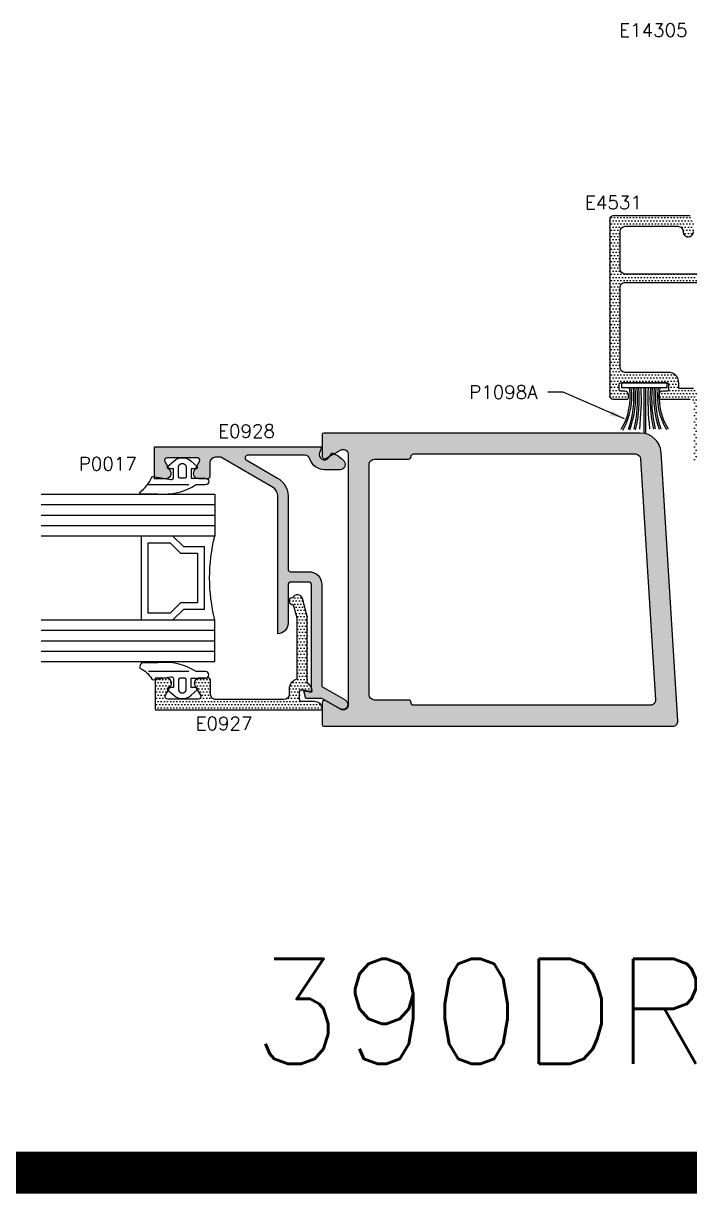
# Model space of a CAD drawing. Extents: x 0 to 139, y 0 to 39.
# Drawn here: x 45.44 to 49.42, y 26.83 to 33.82 of the extents above; entities that cross this region are included whole.
import ezdxf

# ---------------------------------------------------------------- set-up
doc = ezdxf.new("R2010")
doc.units = 0
doc.header["$MEASUREMENT"] = 0
for name, color, linetype in [('R-ANNO-TEXT', 6, 'CONTINUOUS'), ('R-DET1', 4, 'CONTINUOUS'), ('R-DET2', 2, 'CONTINUOUS'), ('R-OTLN', 1, 'CONTINUOUS'), ('R-PAT1', 5, 'CONTINUOUS'), ('TITLE', 7, 'CONTINUOUS')]:
    doc.layers.add(name, color=color, linetype=linetype)
doc.styles.get("Standard").update_dxf_attribs({"font": 'simplex'})
doc.dimstyles.new('1X', dxfattribs={"dimtxt": 0.08, "dimasz": 0.09, "dimexe": 0.0625, "dimexo": 0.0625, "dimgap": 0.0625, "dimtad": 0, "dimdec": 5, "dimzin": 4, "dimtxsty": 'STANDARD', "dimcen": 0, "dimazin": 3, "dimtfac": 1, "dimtdec": 5, "dimtofl": 0, "dimtmove": 0, "dimatfit": 3, "dimtolj": 1, "dimtzin": 0})
pattern_1 = [(0, (45.02329678734584, 26.39601527566817), (0.009375, 0.01875), [0, -0.01875])]

msp = doc.modelspace()

# ---------------------------------------------------------------- hatches: boundary and pattern name
at = {"layer": 'R-PAT1'}
h = msp.add_hatch(dxfattribs=at)
h.set_pattern_fill('DOTS', color=256, scale=0.3, style=0)
h.set_pattern_definition([(0, (45.06878001624661, 26.39601527566817), (0.009375, 0.01875), [0, -0.01875])])
edge = h.paths.add_edge_path()
edge.add_arc((49.24052540963394, 31.5840178124211), 0.008000000000002672, 180.0000000000509, 270.0000000000509)
edge.add_line((49.24052540963395, 31.5760178124211), (49.41952540963395, 31.5760178124211))
edge.add_arc((49.41952540963394, 31.5560178124211), 0.02000000000000313, -2.029310053330846e-11, 89.9999999999797, ccw=False)
edge.add_line((49.43952540963394, 31.55601781242109), (49.43952540963394, 31.21055551484707))
edge.add_arc((49.44752540963395, 31.21055551484707), 0.008000000000002672, 179.9999999999491, 286.8550928569553)
edge.add_arc((49.43645821772758, 31.24708484213629), 0.04616902525473057, 286.8550928569733, 356.190101886297)
edge.add_line((49.48252520963395, 31.2440170824211), (49.62852538963394, 31.2440170824211))
edge.add_arc((49.62852512942391, 31.2750173626304), 0.03100028021039731, 270.0004809290877, 359.9997223780094)
edge.add_line((49.65952540963394, 31.27501721242109), (49.65952540963394, 31.29401822242109))
edge.add_arc((49.64452542463394, 31.29401823952838), 0.01499998500001264, 359.9999346548875, 519.645625193592)
edge.add_arc((49.62296157563342, 31.3020182224211), 0.008000000000007505, 269.9999999999491, 339.6456251935448, ccw=False)
edge.add_line((49.62296157563341, 31.29401822242109), (49.50152540963394, 31.29401822242109))
edge.add_line((49.50152540963394, 31.29401822242109), (49.50152540963394, 31.5760178124211))
edge.add_arc((49.43952489749892, 31.57601760028782), 0.06200051213538468, 0.0001960361456130359, 89.99952672688634)
edge.add_line((49.43952540963394, 31.63801811242109), (49.35252540963394, 31.63801811242109))
edge.add_line((49.35252540963394, 31.63801811242109), (49.35252540963394, 31.67301791242109))
edge.add_arc((49.29052472678619, 31.6730175295749), 0.06200068284893485, 0.0003537940163565418, 89.99946138148057)
edge.add_line((49.29052530963394, 31.7350182124211), (49.03252540963395, 31.7350182124211))
edge.add_arc((49.03252540963339, 31.76601821242071), 0.03099999999961511, 179.9998151741935, 270.0000000010243, ccw=False)
edge.add_line((49.00152540963394, 31.7660183124211), (49.00152540963394, 32.24101681242109))
edge.add_arc((49.03252182511804, 32.2410203969256), 0.03099641569135755, 89.9935589954282, 180.0066258299757, ccw=False)
edge.add_line((49.03252530963394, 32.2720168124211), (49.59652533963394, 32.2720168124211))
edge.add_arc((49.59652533963393, 32.2640168124211), 0.008000000000002672, -5.0874859880423173e-11, 89.99999999994913, ccw=False)
edge.add_line((49.60452533963394, 32.26401681242109), (49.60452533963394, 32.26033247122747))
edge.add_arc((49.61252533963394, 32.26033247122747), 0.008000000000002672, 180, 315.0001474841673)
edge.add_line((49.61818220844464, 32.25467563153921), (49.66017617313393, 32.29666981242109))
edge.add_arc((49.64967765662544, 32.30716969913524), 0.01484811334443548, 314.9962612870704, 450.0050897137)
edge.add_line((49.64967633763395, 32.32201781242109), (49.03252530963394, 32.32201781242109))
edge.add_arc((49.03252530963394, 32.35301781242109), 0.0309999999999917, 180, 270, ccw=False)
edge.add_line((49.00152530963395, 32.35301781242109), (49.00152530963395, 32.5760178124211))
edge.add_arc((49.03252530963394, 32.5760178124211), 0.0309999999999917, 90, 180, ccw=False)
edge.add_line((49.03252530963394, 32.60701781242109), (49.34652530963395, 32.60701781242109))
edge.add_arc((49.34651445395131, 32.57599160448483), 0.03102620983539825, -1.7967394697524242, 89.97995292319172, ccw=False)
edge.add_arc((49.40852540963395, 32.57501881242109), 0.03099999999999881, 179.9999999999869, 269.9999999999869)
edge.add_arc((49.40852540963394, 32.57501881242109), 0.03100000000000591, 270, 360)
edge.add_line((49.43952540963394, 32.57501881242109), (49.43952540963394, 32.64901781242109))
edge.add_arc((49.41952540963395, 32.64901781242109), 0.01999999999999602, 0, 90)
edge.add_line((49.41952540963395, 32.66901781242109), (48.95952540963394, 32.66901781242109))
edge.add_arc((48.95952540963394, 32.64901781242109), 0.01999999999999602, 90, 180)
edge.add_line((48.93952540963394, 32.64901781242109), (48.93952540963394, 31.5960178124211))
edge.add_arc((48.95952540963395, 31.59601781242109), 0.02000000000000313, 179.9999999999796, 269.9999999999797)
edge.add_line((48.95952540963394, 31.57601781242109), (49.04452530963394, 31.5760178124211))
edge.add_arc((49.04452530963394, 31.5840178124211), 0.007999999999995566, 270, 360)
edge.add_line((49.05252530963394, 31.5840178124211), (49.05252530963394, 31.60001801242109))
edge.add_arc((49.02952411461529, 31.60001751742816), 0.02300119502396993, 0.001233023139020943, 89.99702321879772)
edge.add_line((49.02952530963394, 31.62301871242109), (49.00352540963394, 31.62301871242109))
edge.add_arc((49.00352540963394, 31.63101871242109), 0.008000000000002672, 179.9999999999491, 269.9999999999491, ccw=False)
edge.add_line((48.99552540963394, 31.6310187124211), (48.99552540963394, 31.66501791242109))
edge.add_arc((49.00352540963394, 31.66501791242109), 0.007999999999995566, 90, 180, ccw=False)
edge.add_line((49.00352540963394, 31.67301791242109), (49.28252530963394, 31.67301791242109))
edge.add_arc((49.28252530963394, 31.66501791242109), 0.007999999999995566, 0, 90, ccw=False)
edge.add_line((49.29052530963394, 31.66501791242109), (49.29052530963394, 31.6310187124211))
edge.add_arc((49.28252530963393, 31.63101871242109), 0.008000000000002672, -89.99999999994913, 5.0874859880423173e-11, ccw=False)
edge.add_line((49.28252530963394, 31.62301871242109), (49.25552540963395, 31.62301871242109))
edge.add_arc((49.25552660465259, 31.60001751742815), 0.02300119502397967, 90.00297678118457, 179.9987669768344)
edge.add_line((49.23252540963394, 31.60001801242109), (49.23252540963394, 31.5840178124211))
h = msp.add_hatch(dxfattribs=at)
h.set_pattern_fill('DOTS', color=256, scale=0.3, style=0)
h.set_pattern_definition(pattern_1)
edge = h.paths.add_edge_path()
edge.add_line((49.12212226972021, 31.37301791242109), (47.23192226972022, 31.37301791242109))
edge.add_arc((47.2319222697202, 31.36301791242109), 0.01000000000000068, 89.99999999998981, 179.9999999999949)
edge.add_line((47.22192226972021, 31.36301791242109), (47.22192226972021, 31.23401791242109))
edge.add_arc((47.23692226972021, 31.23400829703647), 0.01500000308185252, 179.9632719412359, 299.999993203539)
edge.add_line((47.2444222697202, 31.22101791242109), (47.33142226972021, 31.27121791242109))
edge.add_arc((47.34692226972021, 31.24437108406289), 0.03100003536925403, 0.0865504918057809, 119.99996225793589, ccw=False)
edge.add_line((47.3779222697202, 31.24441791242108), (47.3779222697202, 29.75161791242108))
edge.add_arc((47.34692226972021, 29.75156475256979), 0.03100004558012321, -119.99995136207099, 0.09825264947210144, ccw=False)
edge.add_line((47.33142226972021, 29.72471791242108), (47.2444222697202, 29.77501791242108))
edge.add_arc((47.23692226972021, 29.76202752780571), 0.01500000308185268, 60.00000679646268, 180.0367280587607)
edge.add_line((47.22192226972021, 29.76201791242109), (47.22192226972021, 29.63301791242109))
edge.add_arc((47.2319222697202, 29.6330179124211), 0.009999999999999787, 180, 270)
edge.add_line((47.2319222697202, 29.62301791242109), (49.31591862442195, 29.62301791242109))
edge.add_arc((49.31591862442197, 29.6540179124211), 0.03100000000000014, 269.9999999999984, 363.5743488755027)
edge.add_line((49.34685832134677, 29.65595056712417), (49.2469222697202, 31.25581791242109))
edge.add_arc((49.12210634066615, 31.24795453404272), 0.1250633793928002, 3.604858403541626, 89.99270235958957)
edge = h.paths.add_edge_path(flags=16)
edge.add_line((47.73892226972021, 29.7790179124211), (47.53392226972021, 29.7790179124211))
edge.add_arc((47.53392226972021, 29.81001791242109), 0.03099999999999969, 179.9999999999983, 269.99999999999676, ccw=False)
edge.add_line((47.5029222697202, 29.81001791242109), (47.5029222697202, 31.18601791242109))
edge.add_arc((47.53392226972021, 31.18601791242109), 0.03100000000000058, 90.00000000000318, 180, ccw=False)
edge.add_line((47.53392226972021, 31.21701791242108), (47.73792226972022, 31.21701791242108))
edge.add_arc((47.73789968907504, 31.23204049306625), 0.01502259761579001, 270.0861220001173, 359.9138779998827)
edge.add_line((47.7529222697202, 31.23201791242109), (47.7529222697202, 31.23301791242108))
edge.add_arc((47.76794485036537, 31.23299533177592), 0.01502259761579001, 90.08612200011731, 179.9138779998827, ccw=False)
edge.add_line((47.7679222697202, 31.24801791242109), (49.09299903452626, 31.24801791242109))
edge.add_arc((49.09299903452626, 31.21701791242108), 0.03100000000000058, 3.5758487311148883, 90, ccw=False)
edge.add_line((49.12393868084855, 31.2189513770449), (49.21380144463343, 29.7809513770449))
edge.add_arc((49.18286179831114, 29.77901791242108), 0.03099999999999995, -89.99999999999841, 3.5758487311167073, ccw=False)
edge.add_line((49.18286179831114, 29.74801791242109), (47.7679222697202, 29.74801791242109))
edge.add_arc((47.76794386524865, 29.76304687583573), 0.01502897893022898, 178.2039479240359, 269.9176701844893, ccw=False)
edge.add_arc((47.73874437566586, 29.76478465327523), 0.01423437080477019, 354.8943970141913, 449.2839273334714)
h = msp.add_hatch(dxfattribs=at)
h.set_pattern_fill('DOTS', color=256, scale=0.3, style=0)
h.set_pattern_definition(pattern_1)
edge = h.paths.add_edge_path()
edge.add_line((46.95624805898913, 30.51449229185009), (46.95624805898913, 30.9965061918501))
edge.add_arc((46.89424668546055, 30.99650582381296), 0.06200137352967326, 0.000340104967831376, 59.99926717605745)
edge.add_line((46.92524805898913, 31.0502001918501), (46.61703225898913, 31.2281481918501))
edge.add_line((46.61703225898913, 31.2281481918501), (46.58224795898913, 31.2281481918501))
edge.add_arc((46.58224795898913, 31.19714819185009), 0.03100000000000591, 90, 180)
edge.add_line((46.55124795898912, 31.19714819185009), (46.55124795898912, 31.1151481918501))
edge.add_arc((46.53624795898912, 31.1151481918501), 0.01500000000000057, -90, 0, ccw=False)
edge.add_line((46.53624795898912, 31.1001481918501), (46.48424794650644, 31.1001481918501))
edge.add_arc((46.48424794650644, 31.13114819185009), 0.03099999999999525, 150.0000115675777, 270, ccw=False)
edge.add_line((46.4574011558598, 31.14664818642993), (46.48973276050332, 31.20264819447274))
edge.add_arc((46.47674237793235, 31.21014819185009), 0.01500000000000586, 330.0000115675631, 450)
edge.add_line((46.47674237793235, 31.2251481918501), (46.29475344004612, 31.2251481918501))
edge.add_arc((46.29475344004612, 31.2101481918501), 0.01499999999999702, 90, 210.0002953732075)
edge.add_line((46.28176309765379, 31.20264812488173), (46.31409497908214, 31.1466483302514))
edge.add_arc((46.28724827147133, 31.13114819185009), 0.0309999999999968, -89.99999999998693, 30.000295373235588, ccw=False)
edge.add_line((46.28724827147134, 31.1001481918501), (46.22024805898913, 31.1001481918501))
edge.add_line((46.22024805898913, 31.1001481918501), (46.22024805898913, 31.29014819185009))
edge.add_line((46.22024805898913, 31.29014819185009), (47.22024795898913, 31.29014819185009))
edge.add_line((47.22024795898913, 31.29014819185009), (47.20646163279794, 31.2556528746608))
edge.add_arc((47.23524795898913, 31.24414819185009), 0.03100016616343267, 158.2154895882263, 322.1879262449582)
edge.add_line((47.25973889126855, 31.22514281002691), (47.28224769109012, 31.25414835683729))
edge.add_arc((47.22024795898914, 31.08943019185008), 0.1760001155037921, 41.25002614669978, 69.37371891264718, ccw=False)
edge.add_arc((47.32931601635811, 31.18508018042122), 0.03093198857114176, -89.99997660338857, 41.25033065963811, ccw=False)
edge.add_line((47.32931602898913, 31.15414819185008), (47.23524805898906, 31.15414826087373))
edge.add_arc((47.23524795898913, 31.24414819185009), 0.08999993097642417, 196.8134408242526, 270.00006366197704, ccw=False)
edge.add_arc((47.11942057321057, 31.20914819185011), 0.03099999999998651, 16.81344082421118, 89.99999999996061)
edge.add_line((47.11942057321059, 31.2401481918501), (46.77622952469603, 31.2401481918501))
edge.add_arc((46.77622952469603, 31.2251481918501), 0.01500000000000057, 90, 239.999903994998)
edge.add_line((46.76872950292932, 31.21215782336037), (46.95574805898913, 31.1041821918501))
edge.add_arc((46.89324862612536, 30.99592934381369), 0.1249994328638674, -6.965529490798872e-05, 60.000150086314875, ccw=False)
edge.add_line((47.01824805898913, 30.9959291918501), (47.01824805898913, 30.56114829185009))
edge.add_arc((47.03424805898912, 30.56114829185009), 0.01599999999999113, 180, 270)
edge.add_line((47.03424805898912, 30.5451482918501), (47.14224805898913, 30.5451482918501))
edge.add_arc((47.14224805898913, 30.46714829185009), 0.07800000000000296, 0, 90, ccw=False)
edge.add_line((47.22024805898913, 30.46714829185009), (47.22024805898913, 29.86003537638))
edge.add_line((47.22024805898913, 29.86003537638), (47.35974806467978, 29.7794949785646))
edge.add_arc((47.3442480650525, 29.75264820235215), 0.03099999002333962, -120.00000985053128, 59.99999014946877, ccw=False)
edge.add_line((47.32874806542522, 29.7258014261397), (47.22024795898913, 29.78844394185009))
edge.add_line((47.22024795898913, 29.78844394185009), (47.12457372769411, 29.78844394185009))
edge.add_line((47.12457372769411, 29.78844394185009), (47.11224805898912, 29.83444399185009))
edge.add_line((47.11224805898912, 29.83444399185009), (47.15824805898913, 29.82633290948289))
edge.add_line((47.15824805898913, 29.82633290948289), (47.15824805898913, 30.46714829185009))
edge.add_arc((47.14224805898913, 30.46714829185009), 0.01599999999999824, 2.544443745171093e-11, 90.00000000002544)
edge.add_line((47.14224805898913, 30.48314829185009), (47.03424805898912, 30.48314829185009))
edge.add_arc((47.03424805898912, 30.46714829185009), 0.01599999999999113, 90, 180)
edge.add_line((47.01824805898913, 30.46714829185009), (47.01824805898913, 30.23714829185009))
edge.add_arc((46.95624805898913, 30.23714829185009), 0.06199999999999761, -90, 0, ccw=False)
edge.add_line((46.95624805898913, 30.17514829185009), (46.95624805898913, 30.51449229185009))
h = msp.add_hatch(dxfattribs=at)
h.set_pattern_fill('DOTS', color=256, scale=0.3, style=0)
h.set_pattern_definition(pattern_1)
edge = h.paths.add_edge_path()
edge.add_line((46.29172212789877, 29.91017475079133), (46.22472212789877, 29.91017475079133))
edge.add_line((46.22472212789877, 29.91017475079133), (46.22472212789877, 29.72017475079133))
edge.add_line((46.22472212789877, 29.72017475079133), (47.22472199751357, 29.72017475079133))
edge.add_arc((47.17472199789877, 29.72017475079133), 0.04999999961479773, 0, 90.00002291831389)
edge.add_line((47.17472197789877, 29.77017475040613), (47.10172202789876, 29.77017481079133))
edge.add_arc((47.10172202789876, 29.78517481079132), 0.01499999999998636, 180, 270, ccw=False)
edge.add_line((47.08672202789877, 29.78517481079132), (47.08672202789877, 29.82569945079132))
edge.add_arc((47.10172203588671, 29.82569942098004), 0.01500000798796584, 80.00012427183162, 179.99988612935, ccw=False)
edge.add_line((47.10432672789877, 29.84047155079132), (47.16272202789877, 29.83017485079132))
edge.add_arc((47.09943872789876, 29.82831855079132), 0.06331051973077041, 1.68018523824857, 58.28389335264385)
edge.add_line((47.13272175220686, 29.88217449012475), (47.13272211789877, 30.27717495079132))
edge.add_line((47.13272211789877, 30.27717495079132), (47.10377752789877, 30.38519765079133))
edge.add_arc((47.0738367175389, 30.37717861977), 0.03099608013163837, 14.99359910116711, 157.3667941034292)
edge.add_arc((47.04389035171679, 30.36915133670391), 0.02000027793669582, 86.16589182183114, 284.9988829159012)
edge.add_line((47.04906642789877, 30.34983245079133), (47.07072212789876, 30.26901145079133))
edge.add_line((47.07072212789876, 30.26901145079133), (47.07072212789876, 29.90347205079132))
edge.add_arc((47.08671381359692, 29.84357844114712), 0.06199176145005934, 104.9493284190677, 180.0025789815715)
edge.add_line((47.02472205220965, 29.84357565079132), (47.02472202789876, 29.81317482079133))
edge.add_arc((46.9937220108277, 29.81317480786239), 0.03100001707106073, -89.9999684484028, 2.3895918502603308e-05, ccw=False)
edge.add_line((46.99372202789877, 29.78217479079133), (46.58672212789877, 29.78217479079133))
edge.add_arc((46.58672212789876, 29.81317479079133), 0.03100000000000236, 179.9999815174955, 270.00000000001313, ccw=False)
edge.add_line((46.55572212789876, 29.81317480079133), (46.55572212789876, 29.89517475079133))
edge.add_arc((46.54072212789877, 29.89517475079133), 0.01499999999999346, 359.9999999999729, 449.9999999999728)
edge.add_line((46.54072212789877, 29.91017475079133), (46.48872212789877, 29.91017475079133))
edge.add_arc((46.48872212789877, 29.87917475079133), 0.03100000000000236, 90, 210.0025561106182)
edge.add_line((46.46187603190263, 29.8636735531032), (46.49420697570071, 29.80767481839007))
edge.add_arc((46.48121662789877, 29.80017476079132), 0.01499999999999713, -89.99999999997277, 30.000254047177407, ccw=False)
edge.add_line((46.48121662789877, 29.78517476079132), (46.29922752789876, 29.78517481598847))
edge.add_arc((46.29922752789876, 29.80017475079133), 0.01499993480285866, 149.9998121124221, 270, ccw=False)
edge.add_line((46.28623722789877, 29.80767476079133), (46.31847102789877, 29.86350645079133))
edge.add_arc((46.29172212789877, 29.87917475079133), 0.03099998832419135, 329.6401507379842, 450)
edge.add_arc((46.29172212789877, 29.91017474495342), 5.837904382133274e-09, 90, 270, ccw=False)

# ---------------------------------------------------------------- linework, layer by layer
at = {"layer": 'R-DET1'}
for points in [[(49.41952540963395, 32.66901781242109), (48.95952540963394, 32.66901781242109, 0.414213562373082), (48.93952540963394, 32.64901781242109), (48.93952540963394, 31.5960178124211, 0.4142135623730853), (48.95952540963394, 31.57601781242109), (49.04452530963394, 31.5760178124211, 0.414213562373095), (49.05252530963394, 31.5840178124211), (49.05252530963394, 31.60001801242109, 0.4141920422231903), (49.02952530963394, 31.62301871242109), (49.00352540963394, 31.62301871242109, -0.414213562373095), (48.99552540963394, 31.6310187124211), (48.99552540963394, 31.66501791242109, -0.4142135623730948), (49.00352540963394, 31.67301791242109), (49.28252530963394, 31.67301791242109, -0.414213562373095), (49.29052530963394, 31.66501791242109), (49.29052530963394, 31.6310187124211, -0.4142135623730932), (49.28252530963394, 31.62301871242109), (49.25552540963395, 31.62301871242109, 0.4141920422231391), (49.23252540963394, 31.60001801242109), (49.23252540963394, 31.5840178124211, 0.414213562373095), (49.24052540963395, 31.5760178124211), (49.41952540963395, 31.5760178124211, -0.414213562373095)], [(49.64967633763395, 32.32201781242109), (49.03252530963394, 32.32201781242109, -0.414213562373095), (49.00152530963395, 32.35301781242109), (49.00152530963395, 32.5760178124211, -0.4142135623730992), (49.03252530963394, 32.60701781242109), (49.34652530963395, 32.60701781242109, -0.4233253683336736), (49.37752540963395, 32.57501881242109, 0.4142135623730991), (49.40852540963394, 32.54401881242109, 0.414213562373095), (49.43952540963394, 32.57501881242109)], [(49.43952540963394, 31.63801811242109), (49.35252540963394, 31.63801811242109), (49.35252540963394, 31.67301791242109, 0.4142090004112708), (49.29052530963394, 31.7350182124211), (49.03252540963395, 31.7350182124211, -0.4142145071991075), (49.00152540963394, 31.7660183124211), (49.00152540963394, 32.24101681242109, -0.4142803609689801), (49.03252530963394, 32.2720168124211), (49.59652533963394, 32.2720168124211, -0.414213562373095)]]:
    msp.add_lwpolyline(points, format="xyb", dxfattribs=at)
at = {"layer": 'R-DET1', "linetype": 'CONTINUOUS'}
msp.add_lwpolyline([(46.95624805898913, 30.51449229185009), (46.95624805898913, 30.9965061918501, 0.2679441747827628), (46.92524805898913, 31.0502001918501), (46.61703225898913, 31.2281481918501), (46.58224795898913, 31.2281481918501, 0.414213562373095), (46.55124795898912, 31.19714819185009), (46.55124795898912, 31.1151481918501, -0.4142135623731122), (46.53624795898912, 31.1001481918501), (46.48424794650644, 31.1001481918501, -0.5773502018922027), (46.4574011558598, 31.14664818642993), (46.48973276050332, 31.20264819447274, 0.5773502018922106), (46.47674237793235, 31.2251481918501), (46.29475344004612, 31.2251481918501, 0.5773519876026599), (46.28176309765379, 31.20264812488173), (46.31409497908214, 31.1466483302514, -0.5773519876026744), (46.28724827147134, 31.1001481918501), (46.22024805898913, 31.1001481918501), (46.22024805898913, 31.29014819185009), (47.22024795898913, 31.29014819185009), (47.20646163279794, 31.2556528746608, 0.8690756106374549), (47.25973889126855, 31.22514281002691), (47.28224769109012, 31.25414835683729, -0.1233324454869151), (47.35257179898913, 31.2054751918501, -0.6447667400829383), (47.32931602898913, 31.15414819185008), (47.23524805898906, 31.15414826087373, -0.3306536283672185), (47.14909537492458, 31.21811513911398, 0.330653320219514), (47.11942057321059, 31.2401481918501), (46.77622952469603, 31.2401481918501, 0.7673263224333275), (46.76872950292932, 31.21215782336037), (46.95574805898913, 31.1041821918501, -0.2679502200740389), (47.01824805898913, 30.9959291918501), (47.01824805898913, 30.56114829185009, 0.414213562373095), (47.03424805898912, 30.5451482918501), (47.14224805898913, 30.5451482918501, -0.4142135623730961), (47.22024805898913, 30.46714829185009), (47.22024805898913, 29.86003537638), (47.35974806467978, 29.7794949785646, -0.9999999999999999), (47.32874806542522, 29.7258014261397), (47.22024795898913, 29.78844394185009), (47.12457372769411, 29.78844394185009), (47.11224805898912, 29.83444399185009), (47.15824805898913, 29.82633290948289), (47.15824805898913, 30.46714829185009, 0.414213562373095), (47.14224805898913, 30.48314829185009), (47.03424805898912, 30.48314829185009, 0.414213562373095), (47.01824805898913, 30.46714829185009), (47.01824805898913, 30.23714829185009, -0.414213562373095), (46.95624805898913, 30.17514829185009)], format="xyb", close=True, dxfattribs=at)
at = {"layer": 'R-DET1'}
msp.add_lwpolyline([(46.29172212789877, 29.91017475079133), (46.22472212789877, 29.91017475079133), (46.22472212789877, 29.72017475079133), (47.22472199751357, 29.72017475079133, 0.4142136795303875), (47.17472197789877, 29.77017475040613), (47.10172202789876, 29.77017481079133, -0.414213562373095), (47.08672202789877, 29.78517481079132), (47.08672202789877, 29.82569945079132, -0.4663063931197173), (47.10432672789877, 29.84047155079132), (47.16272202789877, 29.83017485079132, 0.2521277736724621), (47.13272175220686, 29.88217449012475), (47.13272211789877, 30.27717495079132), (47.10377752789877, 30.38519765079133, 0.7157527911224081), (47.04522772789876, 30.38910685079132, 1.179503686689975), (47.04906642789877, 30.34983245079133), (47.07072212789876, 30.26901145079133), (47.07072212789876, 29.90347205079132, 0.3397134021535914), (47.02472205220965, 29.84357565079132), (47.02472202789876, 29.81317482079133, -0.4142135232376429), (46.99372202789877, 29.78217479079133), (46.58672212789877, 29.78217479079133, -0.4142136568547816), (46.55572212789876, 29.81317480079133), (46.55572212789876, 29.89517475079133, 0.414213562373095), (46.54072212789877, 29.91017475079133), (46.48872212789877, 29.91017475079133, 0.5773651401341753), (46.46187603190263, 29.8636735531032), (46.49420697570071, 29.80767481839007, -0.5773517471770181), (46.48121662789877, 29.78517476079132), (46.29922752789876, 29.78517481598847, -0.5773513622757223), (46.28623722789877, 29.80767476079133), (46.31847102789877, 29.86350645079133, 0.5794456885954623), (46.29172212789877, 29.91017473911552, -1.000000000000002)], format="xyb", close=True, dxfattribs=at)
at = {"layer": 'R-DET2'}
for p, q in [((49.28252530963394, 31.67301791242109), (49.01252530963394, 31.67301791242109)), ((49.01252530963394, 31.64301791242109), (49.01252530963394, 31.67301791242109)), ((49.28252530963394, 31.64301791242109), (49.01252530963394, 31.64301791242109)), ((49.14310919942129, 31.64301791242109), (49.14310919942129, 31.37301791242109)), ((49.15310919942129, 31.64301791242109), (49.15310919942129, 31.37301791242109)), ((49.28252530963394, 31.64301791242109), (49.28252530963394, 31.67301791242109))]:
    msp.add_line(p, q, dxfattribs=at)
for points in [[(46.2400435000183, 31.00792249889439), (46.1419349281357, 31.00792249889439, -0.477037012448265), (46.13215386884585, 31.02000357533905, 0.1406653100870492), (46.20249545875468, 31.1063492502894, -0.3788088368526451), (46.21314807547201, 31.11423012082567), (46.31846471064402, 31.09501610916742, 0.3462419148266733), (46.33433626807148, 31.10497805614834), (46.33433626807148, 31.15906497113765), (46.30413902212952, 31.16017583621557, -0.6086559015379466), (46.2987356551708, 31.17332057710487), (46.3352882937704, 31.2056312479526, -0.3786170875212405), (46.43838424237258, 31.2056312479526), (46.47493688097218, 31.17332057710487, -0.6086559015379387), (46.46953351401346, 31.16017583621557), (46.4393362680715, 31.15906497113765), (46.4393362680715, 31.10406497113765), (46.52433626807148, 31.10406497113765, -0.9999999999999999), (46.52433626807148, 31.06406497113765), (46.46929676080383, 31.06406497113765, -0.1709008816327118)], [(46.39433626807148, 31.19011234623422, -0.341998713119647), (46.4093362680715, 31.17074742950317), (46.4093362680715, 31.11206497113766, -0.414213562373095), (46.40133626807149, 31.10406497113765), (46.37233626807149, 31.10406497113765, -0.4142135623730958), (46.36433626807148, 31.11206497113766), (46.36433626807148, 31.17074742950317, -0.341998713119647), (46.3793362680715, 31.19011234623422, -0.1270166537925822)], [(46.24092024279905, 30.00158317834658), (46.14281167091649, 30.00158309113897, 0.217940884498496), (46.13358939173885, 29.96883313213652, -0.1690634905219287), (46.20249563747063, 29.90687760271311, 0.3788088368526451), (46.21314826119317, 29.89899674164585), (46.31846487928603, 29.91821084691884, -0.3462419148266733), (46.33433644556855, 29.90824891404597), (46.33433649364579, 29.85416199905669), (46.30413924869126, 29.85305110713678, 0.6086559015379466), (46.29873589341676, 29.83990636144449), (46.33528856073694, 29.80759572308801, 0.3786170875212405), (46.43838450933907, 29.80759581472883), (46.47493711921807, 29.83990651806775, 0.6086559015379387), (46.46953374057516, 29.85305125415407), (46.43933649364575, 29.85416209239), (46.43933644475688, 29.90916209238998), (46.52433644475684, 29.90916216794551, 0.9999999999999999), (46.5243364092013, 29.9491621679455), (46.46929690193366, 29.94916211902151, 0.1721494571227325)], [(46.39433652124343, 29.82311467729346, 0.341998713119647), (46.40933650403018, 29.84247960735783), (46.409336451868, 29.90116206572333, 0.414213562373095), (46.40133644475689, 29.90916205861221), (46.3723364447569, 29.90916203283444, 0.4142135623730958), (46.36433645186801, 29.90116202572332), (46.36433650403019, 29.84247956735783, 0.341998713119647), (46.37933652124345, 29.82311466396014, 0.1270166537925822)]]:
    msp.add_lwpolyline(points, format="xyb", close=True, dxfattribs=at)
for points in [[(46.4251464774927, 31.06406497113765), (46.18537043983653, 31.0643125831714)], [(46.42514661862255, 29.94916207977681), (46.18537058118658, 29.94891425460887)]]:
    msp.add_lwpolyline(points, dxfattribs=at)
at = {"layer": 'R-DET2', "color": 2}
for points in [[(45.54366101507877, 31.00827778060568), (46.58061986719444, 31.00827778060575), (46.58061986719444, 30.75827778060575), (45.54366101507877, 30.7582777806057)], [(45.54366101507877, 30.94577778060568), (46.58061986719444, 30.94577778060575)], [(45.54366101507877, 30.8832777806057), (46.58061986719444, 30.88327778060575)], [(45.54366101507877, 30.8207777806057), (46.58061986719444, 30.82077778060575)], [(46.14261986719444, 30.25827778060575), (46.14261986719444, 30.75827778060575)], [(46.33061986719444, 30.75827778060575), (46.39261986719444, 30.69627778060574), (46.51761986719444, 30.69627778060574), (46.51761986719444, 30.32027778060576), (46.39261986719444, 30.32027778060576), (46.33061986719444, 30.25827778060575)], [(45.54366101507877, 30.00827778060568), (46.58061986719444, 30.00827778060575), (46.58061986719444, 30.25827778060575)], [(45.54366101507877, 30.1957777806057), (46.58061986719444, 30.19577778060575)], [(45.54366101507877, 30.1332777806057), (46.58061986719444, 30.13327778060575)], [(45.54366101507877, 30.0707777806057), (46.58061986719444, 30.07077778060575)]]:
    msp.add_lwpolyline(points, dxfattribs=at)
msp.add_lwpolyline([(45.54366101507877, 30.2582777806057), (46.5806198671945, 30.25827778060575, -0.1233101835078811), (46.5806198671945, 30.75827778060575)], format="xyb", dxfattribs=at)
msp.add_lwpolyline([(46.31405132469955, 30.71827778060573), (46.37605132469955, 30.65627778060575), (46.47761986719445, 30.65627778060575), (46.47761986719445, 30.36027778060576), (46.37605132469955, 30.36027778060576), (46.31405132469955, 30.29827778060574), (46.18261986719445, 30.29827778060574), (46.18261986719445, 30.71827778060573)], close=True, dxfattribs=at)
at = {"layer": 'R-DET2'}
for centre, radius, start, end in [((48.69178139477619, 31.58656692632323), 0.36992332236092, 328.8788908285342, 8.777738236161733), ((48.69175662857032, 31.5865739366516), 0.3799480822492712, 328.8744241326929, 8.543316202444524), ((48.51349547726075, 31.58542199449897), 0.5703633354078269, 340.536411449324, 5.795669457724864), ((48.5134673632913, 31.58542689675865), 0.5803914489932034, 340.5345630792824, 5.694710379037729), ((48.31678634288228, 31.57940448240532), 0.7896474588577078, 346.52294994493, 4.620713829072185), ((48.31675378014434, 31.57940838861003), 0.7996800219156621, 346.5220453089985, 4.56233924146969), ((47.50995075672319, 31.57631056042656), 1.618715771819424, 353.5821363906654, 2.361830555220744), ((50.74596073693355, 31.57708474098851), 1.578408836473917, 177.6059485723578, 186.4993689267627), ((49.9599075957795, 31.58013041476507), 0.7801227140879411, 175.3762375444518, 193.6456307899678), ((49.95995948436313, 31.58013648376976), 0.7701746031098835, 175.3168342894741, 193.6470716763153), ((49.76881665562847, 31.58606804504373), 0.5664562067768244, 174.2298997752975, 199.7036916860469), ((49.76886169302129, 31.58607566287955), 0.556501243290052, 174.1271099967892, 199.7066349916622), ((49.59579069731259, 31.58718604141102), 0.371273507850182, 171.3510885735491, 211.4910666674492), ((49.59583052663287, 31.58719693971578), 0.361313325534399, 171.1125116964954, 211.4981744691877)]:
    msp.add_arc(centre, radius, start, end, dxfattribs=at)
at = {"layer": 'R-OTLN'}
for points in [[(49.12212226972021, 31.37301791242109), (47.2319222697202, 31.37301791242109, 0.414213562373095), (47.22192226972021, 31.36301791242109), (47.22192226972021, 31.23401791242109, 0.5775639246003069), (47.2444222697202, 31.22101791242109), (47.33142226972021, 31.27121791242109, -0.576846629099897), (47.3779222697202, 31.24441791242108), (47.3779222697202, 29.7516179124211, -0.5779217383816442), (47.33142226972021, 29.72471791242108), (47.2444222697202, 29.77501791242109, 0.5775639246002477), (47.22192226972021, 29.76201791242109), (47.22192226972021, 29.6330179124211, 0.414213562373095), (47.2319222697202, 29.62301791242109), (49.31591862442197, 29.62301791242109, 0.4326057653166043), (49.34685832134677, 29.65595056712417), (49.2469222697202, 31.25581791242109, 0.3958666547244254), (49.12212226972021, 31.37301791242109)], [(47.73892226972021, 29.7790179124211), (47.53392226972021, 29.7790179124211, -0.414213562373095), (47.5029222697202, 29.81001791242109), (47.5029222697202, 31.18601791242109, -0.4142135623730867), (47.53392226972021, 31.21701791242108), (47.7379222697202, 31.21701791242108, 0.4133333333333348), (47.7529222697202, 31.23201791242109), (47.7529222697202, 31.23301791242109, -0.4133333333333176), (47.7679222697202, 31.24801791242109), (49.09299903452626, 31.24801791242109, -0.3960499129037737), (49.12393868084855, 31.2189513770449), (49.21380144463343, 29.7809513770449, -0.4326135344545206), (49.18286179831114, 29.74801791242109), (47.7679222697202, 29.74801791242109, -0.423001408951257), (47.7529222697202, 29.76351791242109, 0.4368348564874441)]]:
    msp.add_lwpolyline(points, format="xyb", close=True, dxfattribs=at)
at = {"layer": 'TITLE', "const_width": 0.25}
msp.add_lwpolyline([(0, 26.95806176767113), (138.6580004981786, 26.95806176767113)], dxfattribs=at)

# ---------------------------------------------------------------- texts
at = {"layer": 'R-ANNO-TEXT', "char_height": 0.08}
for s, insert, attachment_point in [('\\A1;E14305', (49.4044287730769, 33.73805680607801), 9), ('\\A1;E4531', (49.13152840748397, 32.70915965816693), 9), ('\\A1;P1098A', (48.50821182502393, 31.61731582258336), 6), ('\\A1;E0928', (46.93980211657858, 31.34462141147182), 9), ('\\A1;P0017', (45.76825575946556, 31.18920156875392), 4), ('\\A1;E0927', (46.80533018164176, 29.59949655438768), 9)]:
    msp.add_mtext(s, dxfattribs=dict(at, insert=insert, attachment_point=attachment_point))
at = {"layer": 'TITLE'}
msp.add_text('390DRVS3', height=0.625, dxfattribs=at).set_placement((46.80210965546948, 27.60858970399252))

# ---------------------------------------------------------------- leaders
at = {"layer": 'R-ANNO-TEXT', "annotation_type": 0, "has_hookline": 1, "hookline_direction": 1, "text_width": 0.4304761904761905}
msp.add_leader([(49.02782586539979, 31.45728704898836), (48.66071182502394, 31.61731582258336), (48.57071182502393, 31.61731582258336)], dimstyle='1X', dxfattribs=at)

doc.saveas('drawing.dxf')
